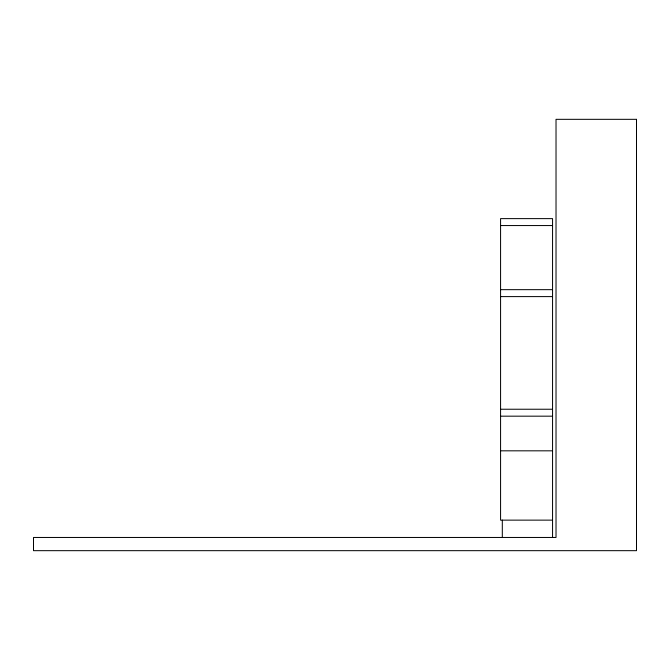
<?xml version="1.0" encoding="UTF-8"?>
<svg xmlns="http://www.w3.org/2000/svg" width="670" height="670" viewBox="0 0 670 670"><rect width="100%" height="100%" fill="white"/><g stroke="black" fill="none" stroke-linecap="round" stroke-linejoin="round"><path stroke-width="1" d="M500.574 225.555L552.557 225.555M500.574 289.666L552.557 289.666M500.574 296.601L552.557 296.601M500.574 409.236L552.557 409.236M500.574 416.171L552.557 416.171M500.574 450.826L552.557 450.826M552.557 520.138L500.574 520.138L500.574 218.621L552.557 218.621L552.557 537.466M502.307 520.138L502.307 537.466M636.5 119.327L556.025 119.327L556.025 537.466L33.5 537.466L33.5 550.673L636.5 550.673L636.5 119.327"/></g></svg>
